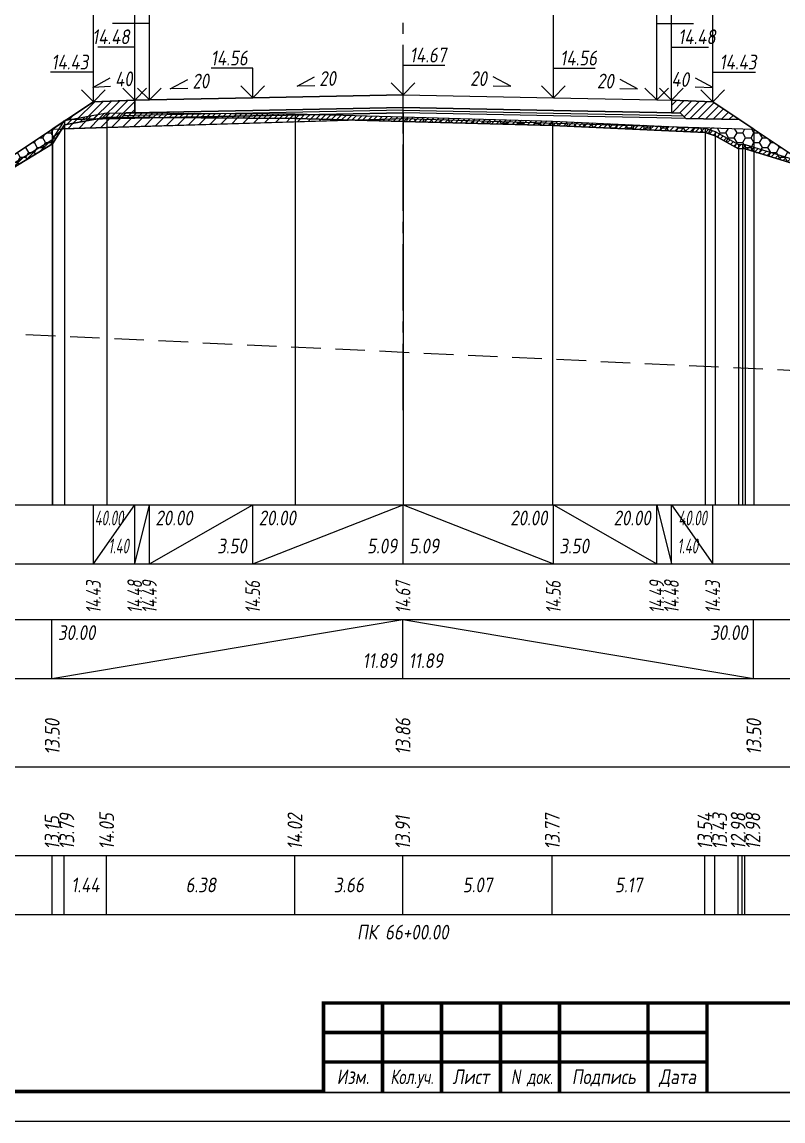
# Model space of a CAD drawing. Extents: x -717 to 1451, y -133302 to 233.
# Drawn here: x 148.9 to 277.8, y -103830.4 to -103644.2 of the extents above; entities that cross this region are included whole.
import ezdxf
from ezdxf.enums import TextEntityAlignment as Align

# ---------------------------------------------------------------- set-up
doc = ezdxf.new("R2010")
doc.units = 0
doc.linetypes.add('осевая2', pattern=[1.125, 0.75, -0.125, 0.125, -0.125])
doc.linetypes.add('штриховая', pattern=[0.75, 0.5, -0.25])
for name, color, linetype in [('Зарамочное оформление', 7, 'Continuous'), ('Интерполированный поперечник', 2, 'Continuous'), ('Код_510', 7, 'Continuous'), ('Код_514', 1, 'Continuous'), ('Код_516', 1, 'Continuous'), ('Контур_0', 7, 'Continuous'), ('Контур_2521', 7, 'Continuous'), ('Контур_2564', 7, 'Continuous'), ('Контур_2660', 7, 'Continuous'), ('Контур_2665', 7, 'Continuous'), ('Контур_400', 7, 'Continuous'), ('Контур_508', 7, 'Continuous'), ('Контур_512', 7, 'Continuous'), ('Контур_513', 7, 'Continuous'), ('Контур_818', 7, 'Continuous'), ('Красный поперечник', 1, 'Continuous'), ('Объём_2501', 7, 'Continuous'), ('Объём_2564', 7, 'Continuous'), ('Объём_2650', 7, 'Continuous'), ('Объём_2660', 7, 'Continuous'), ('Объём_2661', 7, 'Continuous'), ('Объём_2665', 7, 'Continuous'), ('Объём_2666', 7, 'Continuous'), ('Ось', 1, 'осевая2'), ('Откосы', 7, 'Continuous'), ('Отметки покрытия', 7, 'Continuous'), ('Подписи поперечников', 7, 'Continuous'), ('Таблица', 7, 'Continuous'), ('Уклоны проезжей части', 7, 'Continuous'), ('Черный поперечник', 3, 'Continuous')]:
    doc.layers.add(name, color=color, linetype=linetype)
for name, color, linetype, true_color in [('Контур_2540', 2, 'Continuous', 0xffff00), ('Контур_2560', 2, 'Continuous', 0xffff00), ('Контур_2561', 7, 'Continuous', 0xff8040), ('Контур_2562', 3, 'Continuous', 0x00ff00), ('Контур_2563', 7, 'Continuous', 0xff8000), ('Контур_2570', 7, 'Continuous', 0x80ff00), ('Контур_2736', 4, 'Continuous', 0x00ffff), ('Контур_402', 7, 'Continuous', 0xff6464), ('Контур_703', 4, 'Continuous', 0x00ffff), ('Объём_2500', 7, 'Continuous', 0xc0c0c0), ('Объём_2520', 7, 'Continuous', 0x80ffff), ('Объём_2540', 2, 'Continuous', 0xffff00), ('Объём_2560', 2, 'Continuous', 0xffff00), ('Объём_2561', 7, 'Continuous', 0xff8040), ('Объём_2562', 3, 'Continuous', 0x00ff00), ('Объём_2563', 7, 'Continuous', 0xff8000), ('Объём_2570', 7, 'Continuous', 0x80ff00), ('Объём_2580', 3, 'Continuous', 0x00ff00), ('Объём_2600', 7, 'Continuous', 0x808000)]:
    doc.layers.add(name, color=color, linetype=linetype, true_color=true_color)
doc.styles.get("Standard").update_dxf_attribs({"font": 'txt', "height": 2.5})
doc.styles.add('М', font='romand.shx', dxfattribs={"width": 0.8, "oblique": 10, "height": 2.5})
doc.dimstyles.new('ISO-25', dxfattribs={"dimtxt": 2.5, "dimasz": 2.5, "dimexe": 1.25, "dimexo": 0.625, "dimtad": 1, "dimtxsty": 'Standard', "dimcen": 2.5, "dimadec": 0, "dimazin": 0, "dimtfac": 1, "dimtmove": 0, "dimatfit": 3, "dimfxl": 1, "dimarcsym": 0})

# ---------------------------------------------------------------- blocks, each defined once
blk = doc.blocks.new('_Oblique')
at = {"color": 0, "linetype": 'ByBlock', "lineweight": -2}
blk.add_line((-0.5, -0.5), (0.5, 0.5), dxfattribs=at)
blk = doc.blocks.new('*D2098')
at = {"color": 0, "lineweight": -2, "transparency": 16777216}
for p, q in [((258.92, -103656.89), (258.92, -103632.36)), ((265.92, -103657.17), (265.92, -103632.36)), ((258.92, -103633.61), (265.92, -103633.61)), ((265.92, -103633.61), (276.54, -103633.61))]:
    blk.add_line(p, q, dxfattribs=at)
at = {"layer": 'Defpoints', "color": 0, "transparency": 16777216}
for p in [(265.92, -103633.61), (258.92, -103657.52), (265.92, -103657.8)]:
    blk.add_point(p, dxfattribs=at)
at = {"color": 0, "lineweight": -2, "transparency": 16777216, "rotation": 180}
blk.add_blockref('_Oblique', (258.92, -103633.61), dxfattribs=at)
at = {"color": 0, "lineweight": -2, "transparency": 16777216}
blk.add_blockref('_Oblique', (265.92, -103633.61), dxfattribs=at)
at = {"color": 0, "transparency": 16777216, "insert": (273, -103631.49), "char_height": 2.5, "width": 8.75, "attachment_point": 5, "style": 'М'}
blk.add_mtext('1,40', dxfattribs=at)
blk = doc.blocks.new('*D2099')
at = {"color": 0, "lineweight": -2, "transparency": 16777216}
for p, q in [((160.98, -103657.17), (160.98, -103632.36)), ((167.98, -103656.89), (167.98, -103632.36)), ((160.98, -103633.61), (152.1, -103633.61)), ((167.98, -103633.61), (160.98, -103633.61))]:
    blk.add_line(p, q, dxfattribs=at)
at = {"layer": 'Defpoints', "color": 0, "transparency": 16777216}
for p in [(167.98, -103633.61), (160.98, -103657.8), (167.98, -103657.52)]:
    blk.add_point(p, dxfattribs=at)
at = {"color": 0, "lineweight": -2, "transparency": 16777216, "rotation": 180}
blk.add_blockref('_Oblique', (160.98, -103633.61), dxfattribs=at)
at = {"color": 0, "lineweight": -2, "transparency": 16777216}
blk.add_blockref('_Oblique', (167.98, -103633.61), dxfattribs=at)
at = {"color": 0, "transparency": 16777216, "insert": (155.64, -103631.49), "char_height": 2.5, "width": 8.75, "attachment_point": 5, "style": 'М'}
blk.add_mtext('1,40', dxfattribs=at)
blk = doc.blocks.new('*D2100')
at = {"color": 0, "lineweight": -2, "transparency": 16777216}
for p, q in [((256.42, -103656.84), (256.42, -103632.36)), ((258.92, -103656.89), (258.92, -103632.36)), ((256.42, -103633.61), (246.2, -103633.61)), ((258.92, -103633.61), (256.42, -103633.61))]:
    blk.add_line(p, q, dxfattribs=at)
at = {"layer": 'Defpoints', "color": 0, "transparency": 16777216}
for p in [(258.92, -103633.61), (256.42, -103657.47), (258.92, -103657.52)]:
    blk.add_point(p, dxfattribs=at)
at = {"color": 0, "lineweight": -2, "transparency": 16777216, "rotation": 180}
blk.add_blockref('_Oblique', (256.42, -103633.61), dxfattribs=at)
at = {"color": 0, "lineweight": -2, "transparency": 16777216}
blk.add_blockref('_Oblique', (258.92, -103633.61), dxfattribs=at)
at = {"color": 0, "transparency": 16777216, "insert": (249.96, -103631.49), "char_height": 2.5, "width": 9.1667, "attachment_point": 5, "style": 'М'}
blk.add_mtext('0,50', dxfattribs=at)
blk = doc.blocks.new('*D2101')
at = {"color": 0, "lineweight": -2, "transparency": 16777216}
for p, q in [((167.98, -103656.89), (167.98, -103632.36)), ((170.48, -103656.84), (170.48, -103632.36)), ((167.98, -103633.61), (170.48, -103633.61)), ((170.48, -103633.61), (181.58, -103633.61))]:
    blk.add_line(p, q, dxfattribs=at)
at = {"layer": 'Defpoints', "color": 0, "transparency": 16777216}
for p in [(170.48, -103633.61), (167.98, -103657.52), (170.48, -103657.47)]:
    blk.add_point(p, dxfattribs=at)
at = {"color": 0, "lineweight": -2, "transparency": 16777216, "rotation": 180}
blk.add_blockref('_Oblique', (167.98, -103633.61), dxfattribs=at)
at = {"color": 0, "lineweight": -2, "transparency": 16777216}
blk.add_blockref('_Oblique', (170.48, -103633.61), dxfattribs=at)
at = {"color": 0, "transparency": 16777216, "insert": (177.82, -103631.49), "char_height": 2.5, "width": 9.1667, "attachment_point": 5, "style": 'М'}
blk.add_mtext('0,50', dxfattribs=at)
blk = doc.blocks.new('*D2102')
at = {"color": 0, "lineweight": -2, "transparency": 16777216}
for p, q in [((238.92, -103656.49), (238.92, -103628.36)), ((256.42, -103656.84), (256.42, -103628.36)), ((256.42, -103629.61), (238.92, -103629.61))]:
    blk.add_line(p, q, dxfattribs=at)
at = {"layer": 'Defpoints', "color": 0, "transparency": 16777216}
for p in [(238.92, -103629.61), (238.92, -103657.12), (256.42, -103657.47)]:
    blk.add_point(p, dxfattribs=at)
at = {"color": 0, "lineweight": -2, "transparency": 16777216, "rotation": 180}
blk.add_blockref('_Oblique', (238.92, -103629.61), dxfattribs=at)
at = {"color": 0, "lineweight": -2, "transparency": 16777216}
blk.add_blockref('_Oblique', (256.42, -103629.61), dxfattribs=at)
at = {"color": 0, "transparency": 16777216, "insert": (247.67, -103627.49), "char_height": 2.5, "width": 9.5833, "attachment_point": 5, "style": 'М'}
blk.add_mtext('3,50', dxfattribs=at)
blk = doc.blocks.new('*D2103')
at = {"color": 0, "lineweight": -2, "transparency": 16777216}
for p, q in [((256.42, -103656.84), (256.42, -103628.36)), ((265.92, -103657.17), (265.92, -103628.36)), ((256.42, -103629.61), (265.92, -103629.61)), ((265.92, -103629.61), (275.92, -103629.61))]:
    blk.add_line(p, q, dxfattribs=at)
at = {"layer": 'Defpoints', "color": 0, "transparency": 16777216}
for p in [(256.42, -103629.61), (256.42, -103657.47), (265.92, -103657.8)]:
    blk.add_point(p, dxfattribs=at)
at = {"color": 0, "lineweight": -2, "transparency": 16777216, "rotation": 180}
blk.add_blockref('_Oblique', (256.42, -103629.61), dxfattribs=at)
at = {"color": 0, "lineweight": -2, "transparency": 16777216}
blk.add_blockref('_Oblique', (265.92, -103629.61), dxfattribs=at)
at = {"color": 0, "transparency": 16777216, "insert": (272.38, -103627.49), "char_height": 2.5, "width": 8.75, "attachment_point": 5, "style": 'М'}
blk.add_mtext('1,90', dxfattribs=at)
blk = doc.blocks.new('*D2104')
at = {"color": 0, "lineweight": -2, "transparency": 16777216}
for p, q in [((160.98, -103657.17), (160.98, -103628.36)), ((170.48, -103656.84), (170.48, -103628.36)), ((160.98, -103629.61), (151.71, -103629.61)), ((170.48, -103629.61), (160.98, -103629.61))]:
    blk.add_line(p, q, dxfattribs=at)
at = {"layer": 'Defpoints', "color": 0, "transparency": 16777216}
for p in [(170.48, -103629.61), (160.98, -103657.8), (170.48, -103657.47)]:
    blk.add_point(p, dxfattribs=at)
at = {"color": 0, "lineweight": -2, "transparency": 16777216, "rotation": 180}
blk.add_blockref('_Oblique', (160.98, -103629.61), dxfattribs=at)
at = {"color": 0, "lineweight": -2, "transparency": 16777216}
blk.add_blockref('_Oblique', (170.48, -103629.61), dxfattribs=at)
at = {"color": 0, "transparency": 16777216, "insert": (155.25, -103627.49), "char_height": 2.5, "width": 8.75, "attachment_point": 5, "style": 'М'}
blk.add_mtext('1,90', dxfattribs=at)
blk = doc.blocks.new('*D2105')
at = {"color": 0, "lineweight": -2, "transparency": 16777216}
for p, q in [((160.98, -103657.17), (160.98, -103620.36)), ((160.98, -103621.61), (265.92, -103621.61)), ((265.92, -103657.17), (265.92, -103620.36))]:
    blk.add_line(p, q, dxfattribs=at)
at = {"layer": 'Defpoints', "color": 0, "transparency": 16777216}
for p in [(265.92, -103621.61), (160.98, -103657.8), (265.92, -103657.8)]:
    blk.add_point(p, dxfattribs=at)
at = {"color": 0, "lineweight": -2, "transparency": 16777216, "rotation": 180}
blk.add_blockref('_Oblique', (160.98, -103621.61), dxfattribs=at)
at = {"color": 0, "lineweight": -2, "transparency": 16777216}
blk.add_blockref('_Oblique', (265.92, -103621.61), dxfattribs=at)
at = {"color": 0, "transparency": 16777216, "insert": (213.45, -103619.49), "char_height": 2.5, "width": 12.0833, "attachment_point": 5, "style": 'М'}
blk.add_mtext('20,99', dxfattribs=at)
blk = doc.blocks.new('Штамп')
at = {"linetype": 'Continuous'}
blk.add_wipeout([(199.95, -411.25), (384.95, -411.25), (384.95, -426.25), (199.95, -426.25)], dxfattribs=at).dxf.layer = 'Зарамочное оформление'
at = {"layer": 'Зарамочное оформление', "linetype": 'Continuous', "lineweight": -3, "const_width": 0.6, "flags": 128}
for points in [[(199.95, -426.25), (199.95, -411.25), (384.95, -411.25)], [(209.95, -411.25), (209.95, -426.25)], [(219.95, -411.25), (219.95, -426.25)], [(229.95, -411.25), (229.95, -426.25)], [(239.95, -411.25), (239.95, -426.25)], [(254.95, -411.25), (254.95, -426.25)], [(264.95, -411.25), (264.95, -426.25)], [(374.95, -411.25), (374.95, -426.25)], [(199.95, -416.25), (264.95, -416.25)], [(374.95, -418.25), (384.95, -418.25)], [(199.95, -421.25), (264.95, -421.25)]]:
    blk.add_lwpolyline(points, dxfattribs=at)
at = {"linetype": 'Continuous', "insert": (319.95, -419.17), "char_height": 5, "width": 110, "attachment_point": 5, "style": 'М'}
blk.add_mtext('{\\Q10;\\W0.8;43/23-Р-ЗП2-1}', dxfattribs=at)
at = {"layer": 'Зарамочное оформление', "linetype": 'Continuous', "style": 'М', "oblique": 10}
for s, width, p in [('Лист', 0.8, (379.95, -414.66)), ('Изм.', 0.8, (204.95, -423.75)), ('Кол.уч.', 0.7, (214.95, -423.75)), ('Лист', 0.8, (224.95, -423.75)), ('N док.', 0.7, (235.28, -423.75)), ('Подпись', 0.8, (247.45, -423.75)), ('Дата', 0.8, (259.95, -423.75))]:
    blk.add_text(s, height=2.5, dxfattribs=dict(at, width=width)).set_placement(p, align=Align.MIDDLE_CENTER)
blk = doc.blocks.new('шифр')
blk.add_blockref('Штамп', (0, -103459))

msp = doc.modelspace()

# ---------------------------------------------------------------- hatches: boundary and pattern name
at = {"transparency": 33554681}
h = msp.add_hatch(dxfattribs=at)
h.set_pattern_fill('ANGLE', color=256)
h.set_pattern_definition([(0, (0, 0), (0, 6.985), [5.08, -1.905]), (90, (0, 0), (-6.985, 4e-16), [5.08, -1.905])])
h.paths.add_polyline_path([(213.447, -103661.052), (205.551, -103660.83), (213.447, -103660.593)])
at = {"layer": 'Объём_2563'}
h = msp.add_hatch(dxfattribs=at)
h.set_pattern_fill('ANSI31', color=256, scale=0.3)
h.paths.add_polyline_path([(166.475, -103659.633), (167.975, -103659.603), (167.975, -103658.258), (167.975, -103657.453), (165.48, -103657.552), (160.975, -103657.733), (156.475, -103660.733), (165.557, -103660.551)])
h = msp.add_hatch(dxfattribs=at)
h.set_pattern_fill('ANSI31', color=256, scale=0.3)
h.paths.add_polyline_path([(260.42, -103659.633), (261.338, -103660.551), (270.42, -103660.733), (265.92, -103657.733), (261.42, -103657.553), (258.92, -103657.453), (258.92, -103658.205), (258.92, -103659.603)])
at = {"layer": 'Объём_2570'}
h = msp.add_hatch(dxfattribs=at)
h.set_pattern_fill('ANSI31', color=256, scale=0.2)
h.paths.add_polyline_path([(195.166, -103660.538), (163.275, -103660.348), (156.075, -103661.651), (154.03, -103664.853), (105.483, -103694.428), (105, -103694.794), (105, -103694.044), (105.483, -103693.678), (154.03, -103664.103), (156.075, -103660.901), (163.275, -103659.598), (195.166, -103659.788), (213.447, -103660.302), (213.447, -103661.052)])
h = msp.add_hatch(dxfattribs=at)
h.set_pattern_fill('ANSI31', color=256, scale=0.2)
h.paths.add_polyline_path([(338.321, -103686.894), (329.493, -103681.932), (323.029, -103681.207), (318.664, -103680.901), (312.965, -103680.544), (307.572, -103680.28), (306.298, -103679.97), (305.931, -103679.896), (303.902, -103672.977), (291.006, -103672.072), (289.906, -103671.401), (271.409, -103665.718), (270.955, -103665.639), (270.277, -103665.713), (266.347, -103663.49), (264.643, -103662.934), (238.788, -103661.763), (213.447, -103661.052), (213.447, -103660.302), (238.788, -103661.013), (264.643, -103662.184), (266.347, -103662.74), (270.277, -103664.963), (270.955, -103664.889), (271.409, -103664.968), (289.906, -103670.651), (291.006, -103671.322), (303.902, -103672.227), (305.931, -103679.146), (306.298, -103679.22), (307.572, -103679.53), (312.965, -103679.794), (318.664, -103680.151), (323.029, -103680.457), (329.493, -103681.182), (338.321, -103686.144)])
at = {"layer": 'Объём_2600'}
h = msp.add_hatch(dxfattribs=at)
h.set_pattern_fill('ANSI31', color=6, scale=0.4)
h.paths.add_polyline_path([(163.275, -103660.348), (195.166, -103660.538), (205.551, -103660.83), (155.643, -103662.327), (156.075, -103661.651)])
h = msp.add_hatch(dxfattribs=at)
h.set_pattern_fill('HONEY', color=5, scale=0.3)
h.paths.add_polyline_path([(271.409, -103665.718), (270.955, -103665.639), (270.277, -103665.713), (266.347, -103663.49), (264.643, -103662.934), (238.788, -103661.763), (213.447, -103661.052), (213.447, -103660.593), (272.885, -103662.376), (283.444, -103669.415)])
h = msp.add_hatch(dxfattribs=at)
h.set_pattern_fill('HONEY', color=5, scale=0.3)
h.paths.add_polyline_path([(154.03, -103664.853), (110.692, -103691.255), (154.01, -103662.376), (155.643, -103662.327)])

# ---------------------------------------------------------------- linework, layer by layer
at = {"flags": 128}
msp.add_lwpolyline([(-30.054, -103830.421), (389.946, -103830.421), (389.946, -103533.421), (-30.054, -103533.421)], close=True, dxfattribs=at)
at = {"const_width": 0.6, "flags": 128}
msp.add_lwpolyline([(-10.054, -103825.421), (384.946, -103825.421), (384.946, -103538.421), (-10.054, -103538.421)], close=True, dxfattribs=at)
at = {"layer": 'Код_510'}
for p, q in [((153.976, -103795.421), (153.976, -103785.421)), ((156.02, -103795.421), (156.02, -103785.421)), ((163.221, -103795.421), (163.221, -103785.421)), ((195.112, -103795.421), (195.112, -103785.421)), ((213.393, -103795.421), (213.393, -103785.421)), ((238.734, -103795.421), (238.734, -103785.421)), ((264.588, -103795.421), (264.588, -103785.421)), ((266.293, -103795.421), (266.293, -103785.421)), ((270.222, -103795.421), (270.222, -103785.421)), ((270.9, -103795.421), (270.9, -103785.421)), ((271.354, -103795.421), (271.354, -103785.421))]:
    msp.add_line(p, q, dxfattribs=at)
at = {"layer": 'Код_514'}
for p, q in [((160.975, -103736), (160.975, -103726)), ((160.975, -103736), (167.975, -103726)), ((167.975, -103736), (167.975, -103726)), ((167.975, -103736), (170.475, -103726)), ((170.475, -103736), (170.475, -103726)), ((170.475, -103736), (187.975, -103726)), ((187.975, -103736), (187.975, -103726)), ((187.975, -103736), (213.447, -103726)), ((213.447, -103736), (213.447, -103726)), ((213.447, -103726), (238.92, -103736)), ((238.92, -103736), (238.92, -103726)), ((238.92, -103726), (256.42, -103736)), ((256.42, -103736), (256.42, -103726)), ((256.42, -103726), (258.92, -103736)), ((258.92, -103736), (258.92, -103726)), ((258.92, -103726), (265.92, -103736)), ((265.92, -103736), (265.92, -103726))]:
    msp.add_line(p, q, dxfattribs=at)
at = {"layer": 'Код_516'}
for p, q in [((153.955, -103755.421), (153.955, -103745.421)), ((153.955, -103755.421), (213.393, -103745.421)), ((213.393, -103755.421), (213.393, -103745.421)), ((213.393, -103745.421), (272.831, -103755.421)), ((272.831, -103755.421), (272.831, -103745.421))]:
    msp.add_line(p, q, dxfattribs=at)
at = {"layer": 'Контур_0', "flags": 128}
for points in [[(213.447, -103656.543), (187.975, -103657.053), (170.475, -103657.403), (170.475, -103657.403), (170.475, -103657.403), (170.475, -103657.403), (170.475, -103657.403), (167.975, -103657.453), (167.975, -103659.603), (170.475, -103659.553), (170.475, -103659.553), (170.475, -103659.553), (170.475, -103659.553), (170.475, -103659.553), (170.475, -103659.553), (187.975, -103659.203), (213.447, -103658.693), (213.447, -103656.543)], [(213.447, -103656.543), (238.92, -103657.053), (256.42, -103657.403), (256.42, -103657.403), (256.42, -103657.403), (256.42, -103657.403), (256.42, -103657.403), (256.42, -103657.403), (258.92, -103657.453), (258.92, -103659.603), (256.42, -103659.553), (256.42, -103659.553), (256.42, -103659.553), (256.42, -103659.553), (256.42, -103659.553), (256.42, -103659.553), (238.92, -103659.203), (213.447, -103658.693), (213.447, -103656.543)], [(160.975, -103657.733), (105, -103695.049), (105, -103695.049), (105, -103695.049), (105, -103695.049), (105, -103695.049), (105, -103695.049), (105, -103695.049), (105, -103695.049), (105, -103695.049), (105, -103695.049), (105, -103695.049), (105, -103695.049), (105, -103695.049), (105, -103695.049), (105, -103695.049)], [(160.975, -103657.733), (105, -103695.049)], [(160.975, -103657.733), (160.975, -103657.733)], [(213.447, -103658.693), (187.975, -103659.203), (170.475, -103659.553), (170.475, -103659.553), (170.475, -103659.553), (170.475, -103659.553), (170.475, -103659.553), (170.475, -103659.553), (167.975, -103659.603), (166.475, -103659.633), (165.557, -103660.551), (167.975, -103660.503), (170.475, -103660.453), (170.475, -103660.453), (170.475, -103660.453), (170.475, -103660.453), (170.475, -103660.453), (170.475, -103660.453), (187.975, -103660.103), (213.447, -103659.593), (213.447, -103658.693)], [(213.447, -103658.693), (238.92, -103659.203), (256.42, -103659.553), (256.42, -103659.553), (256.42, -103659.553), (256.42, -103659.553), (256.42, -103659.553), (256.42, -103659.553), (258.92, -103659.603), (260.42, -103659.633), (261.338, -103660.551), (258.92, -103660.503), (256.42, -103660.453), (256.42, -103660.453), (256.42, -103660.453), (256.42, -103660.453), (256.42, -103660.453), (256.42, -103660.453), (238.92, -103660.103), (213.447, -103659.593), (213.447, -103658.693)], [(265.92, -103657.733), (265.92, -103657.733)], [(265.92, -103657.733), (338.321, -103706), (338.321, -103706), (338.321, -103706), (338.321, -103706), (338.321, -103706), (338.321, -103706), (338.321, -103706), (338.321, -103706), (338.321, -103706), (338.321, -103706), (338.321, -103706), (338.321, -103706), (338.321, -103706), (338.321, -103706), (338.321, -103706)], [(265.92, -103657.733), (338.321, -103706)], [(156.475, -103660.733), (165.557, -103660.551), (166.475, -103659.633), (167.975, -103659.603)], [(258.92, -103659.603), (260.42, -103659.633), (261.338, -103660.551), (270.42, -103660.733)]]:
    msp.add_lwpolyline(points, dxfattribs=at)
at = {"layer": 'Контур_2521', "color": 250, "flags": 128}
for points in [[(213.447, -103659.143), (187.975, -103659.653), (170.475, -103660.003), (170.475, -103660.003), (170.475, -103660.003), (170.475, -103660.003), (170.475, -103660.003), (170.475, -103660.003), (167.975, -103660.053), (166.016, -103660.092)], [(213.447, -103659.143), (238.92, -103659.653), (256.42, -103660.003), (256.42, -103660.003), (256.42, -103660.003), (256.42, -103660.003), (256.42, -103660.003), (256.42, -103660.003), (258.92, -103660.053), (260.879, -103660.092)]]:
    msp.add_lwpolyline(points, dxfattribs=at)
at = {"layer": 'Контур_2540', "flags": 128}
for points in [[(187.975, -103660.103), (170.475, -103660.453), (167.975, -103660.503), (165.557, -103660.551), (156.475, -103660.733), (154.01, -103662.376), (213.447, -103660.593), (213.447, -103659.593), (187.975, -103660.103)], [(213.447, -103660.593), (272.885, -103662.376), (270.42, -103660.733), (261.338, -103660.551), (258.92, -103660.503), (256.42, -103660.453), (238.92, -103660.103), (213.447, -103659.593), (213.447, -103660.593)]]:
    msp.add_lwpolyline(points, dxfattribs=at)
at = {"layer": 'Контур_2560', "flags": 128}
for points in [[(160.975, -103657.733), (160.975, -103657.733), (160.975, -103657.733), (167.975, -103657.453)], [(258.92, -103657.453), (265.92, -103657.733), (265.92, -103657.733), (265.92, -103657.733)]]:
    msp.add_lwpolyline(points, dxfattribs=at)
at = {"layer": 'Контур_2561', "flags": 128}
for points in [[(167.975, -103657.453), (167.975, -103657.453), (160.975, -103657.733), (160.975, -103657.733), (167.975, -103657.453)], [(258.92, -103657.453), (258.92, -103657.453), (265.92, -103657.733), (265.92, -103657.733), (258.92, -103657.453)]]:
    msp.add_lwpolyline(points, dxfattribs=at)
at = {"layer": 'Контур_2562', "flags": 128}
for points in [[(160.975, -103657.733), (160.975, -103657.733), (160.975, -103657.733), (160.975, -103657.733), (160.975, -103657.733)], [(265.92, -103657.733), (265.92, -103657.733), (265.92, -103657.733), (265.92, -103657.733), (265.92, -103657.733)]]:
    msp.add_lwpolyline(points, dxfattribs=at)
at = {"layer": 'Контур_2563', "flags": 128}
for points in [[(166.475, -103659.633), (167.975, -103659.603), (167.975, -103657.453), (160.975, -103657.733), (156.475, -103660.733), (165.557, -103660.551), (166.475, -103659.633)], [(260.42, -103659.633), (261.338, -103660.551), (270.42, -103660.733), (265.92, -103657.733), (258.92, -103657.453), (258.92, -103659.603), (260.42, -103659.633)]]:
    msp.add_lwpolyline(points, dxfattribs=at)
at = {"layer": 'Контур_2564', "flags": 128}
for points in [[(160.975, -103657.733), (167.975, -103657.453)], [(258.92, -103657.453), (265.92, -103657.733)]]:
    msp.add_lwpolyline(points, dxfattribs=at)
at = {"layer": 'Контур_2570', "flags": 128}
msp.add_lwpolyline([(80, -103699.392), (103.804, -103695.211), (104.663, -103695.052), (105.242, -103694.608), (105.483, -103694.428), (154.03, -103664.853), (156.075, -103661.651), (163.275, -103660.348), (195.166, -103660.538), (213.447, -103661.052), (238.788, -103661.763), (264.643, -103662.934), (266.347, -103663.49), (270.277, -103665.713), (270.955, -103665.639), (271.409, -103665.718), (289.906, -103671.401)], dxfattribs=at)
at = {"layer": 'Контур_2660', "flags": 128}
for points in [[(154.01, -103662.376), (213.447, -103660.593)], [(213.447, -103660.593), (272.885, -103662.376)]]:
    msp.add_lwpolyline(points, dxfattribs=at)
at = {"layer": 'Контур_2665', "flags": 128}
for points in [[(160.975, -103657.733), (160.975, -103657.733)], [(265.92, -103657.733), (265.92, -103657.733)]]:
    msp.add_lwpolyline(points, dxfattribs=at)
at = {"layer": 'Контур_2736', "flags": 128}
for points in [[(160.975, -103657.733), (105, -103695.049)], [(265.92, -103657.733), (338.321, -103706)]]:
    msp.add_lwpolyline(points, dxfattribs=at)
at = {"layer": 'Контур_400', "flags": 128}
for points in [[(167.975, -103657.453), (170.475, -103657.403), (170.475, -103657.403), (170.475, -103657.403), (170.475, -103657.403), (170.475, -103657.403), (170.475, -103657.403), (187.975, -103657.053), (213.447, -103656.543)], [(213.447, -103656.543), (238.92, -103657.053), (256.42, -103657.403), (256.42, -103657.403), (256.42, -103657.403), (256.42, -103657.403), (256.42, -103657.403), (256.42, -103657.403), (258.92, -103657.453)]]:
    msp.add_lwpolyline(points, dxfattribs=at)
at = {"layer": 'Контур_402', "flags": 128}
msp.add_lwpolyline([(154.01, -103662.376), (213.447, -103660.593), (272.885, -103662.376)], dxfattribs=at)
at = {"layer": 'Контур_508', "flags": 128}
msp.add_lwpolyline([(105, -103695.049), (154.01, -103662.376), (213.447, -103660.593), (272.885, -103662.376), (338.321, -103706)], dxfattribs=at)
at = {"layer": 'Контур_512', "flags": 128}
msp.add_lwpolyline([(105, -103695.049), (154.01, -103662.376), (213.447, -103660.593), (272.885, -103662.376), (338.321, -103706)], dxfattribs=at)
at = {"layer": 'Контур_513', "flags": 128}
msp.add_lwpolyline([(105, -103695.049), (154.01, -103662.376), (213.447, -103660.593), (272.885, -103662.376), (338.321, -103706)], dxfattribs=at)
at = {"layer": 'Контур_703', "flags": 128}
for points in [[(160.975, -103657.733), (105, -103695.049)], [(265.92, -103657.733), (338.321, -103706)]]:
    msp.add_lwpolyline(points, dxfattribs=at)
at = {"layer": 'Контур_818', "flags": 128}
msp.add_lwpolyline([(105, -103694.794), (105.242, -103694.608), (105.483, -103694.428), (154.03, -103664.853), (156.075, -103661.651), (163.275, -103660.348), (195.166, -103660.538), (213.447, -103661.052), (238.788, -103661.763), (264.643, -103662.934), (266.347, -103663.49), (270.277, -103665.713), (270.955, -103665.639), (271.409, -103665.718), (289.906, -103671.401)], dxfattribs=at)
at = {"layer": 'Красный поперечник'}
for p, q in [((170.475, -103657.403), (187.975, -103657.053)), ((187.975, -103657.053), (213.447, -103656.543)), ((213.447, -103656.543), (238.92, -103657.053)), ((238.92, -103657.053), (256.42, -103657.403)), ((105, -103695.049), (160.975, -103657.733)), ((160.975, -103657.733), (167.975, -103657.453)), ((167.975, -103657.453), (170.475, -103657.403)), ((256.42, -103657.403), (258.92, -103657.453)), ((258.92, -103657.453), (265.92, -103657.733)), ((265.92, -103657.733), (338.321, -103706)), ((213.447, -103660.593), (213.447, -103726)), ((154.01, -103662.376), (154.01, -103726)), ((272.885, -103662.376), (272.885, -103726))]:
    msp.add_line(p, q, dxfattribs=at)
at = {"layer": 'Объём_2500', "flags": 128}
for points in [[(213.447, -103656.543), (187.975, -103657.053), (170.475, -103657.403), (170.475, -103657.403), (170.475, -103657.403), (170.475, -103657.403), (170.475, -103657.403), (167.975, -103657.453), (167.975, -103659.603), (170.475, -103659.553), (170.475, -103659.553), (170.475, -103659.553), (170.475, -103659.553), (170.475, -103659.553), (170.475, -103659.553), (187.975, -103659.203), (213.447, -103658.693), (213.447, -103656.543)], [(213.447, -103656.543), (238.92, -103657.053), (256.42, -103657.403), (256.42, -103657.403), (256.42, -103657.403), (256.42, -103657.403), (256.42, -103657.403), (256.42, -103657.403), (258.92, -103657.453), (258.92, -103659.603), (256.42, -103659.553), (256.42, -103659.553), (256.42, -103659.553), (256.42, -103659.553), (256.42, -103659.553), (256.42, -103659.553), (238.92, -103659.203), (213.447, -103658.693), (213.447, -103656.543)]]:
    msp.add_lwpolyline(points, dxfattribs=at)
at = {"layer": 'Объём_2501', "flags": 128}
for points in [[(167.975, -103657.453), (170.475, -103657.403), (170.475, -103657.403), (170.475, -103657.403), (170.475, -103657.403), (170.475, -103657.403), (170.475, -103657.403), (187.975, -103657.053), (213.447, -103656.543)], [(213.447, -103656.543), (238.92, -103657.053), (256.42, -103657.403), (256.42, -103657.403), (256.42, -103657.403), (256.42, -103657.403), (256.42, -103657.403), (256.42, -103657.403), (258.92, -103657.453)]]:
    msp.add_lwpolyline(points, dxfattribs=at)
at = {"layer": 'Объём_2520', "color": 250, "flags": 128}
for points in [[(213.447, -103658.693), (187.975, -103659.203), (170.475, -103659.553), (170.475, -103659.553), (170.475, -103659.553), (170.475, -103659.553), (170.475, -103659.553), (170.475, -103659.553), (167.975, -103659.603), (166.475, -103659.633), (165.557, -103660.551), (167.975, -103660.503), (170.475, -103660.453), (170.475, -103660.453), (170.475, -103660.453), (170.475, -103660.453), (170.475, -103660.453), (170.475, -103660.453), (187.975, -103660.103), (213.447, -103659.593), (213.447, -103658.693)], [(213.447, -103658.693), (238.92, -103659.203), (256.42, -103659.553), (256.42, -103659.553), (256.42, -103659.553), (256.42, -103659.553), (256.42, -103659.553), (256.42, -103659.553), (258.92, -103659.603), (260.42, -103659.633), (261.338, -103660.551), (258.92, -103660.503), (256.42, -103660.453), (256.42, -103660.453), (256.42, -103660.453), (256.42, -103660.453), (256.42, -103660.453), (256.42, -103660.453), (238.92, -103660.103), (213.447, -103659.593), (213.447, -103658.693)]]:
    msp.add_lwpolyline(points, dxfattribs=at)
at = {"layer": 'Объём_2540', "flags": 128}
for points in [[(187.975, -103660.103), (170.475, -103660.453), (167.975, -103660.503), (165.557, -103660.551), (156.475, -103660.733), (154.01, -103662.376), (213.447, -103660.593), (213.447, -103659.593), (187.975, -103660.103)], [(213.447, -103660.593), (272.885, -103662.376), (270.42, -103660.733), (261.338, -103660.551), (258.92, -103660.503), (256.42, -103660.453), (238.92, -103660.103), (213.447, -103659.593), (213.447, -103660.593)]]:
    msp.add_lwpolyline(points, dxfattribs=at)
at = {"layer": 'Объём_2560', "flags": 128}
for points in [[(160.975, -103657.733), (160.975, -103657.733), (160.975, -103657.733), (167.975, -103657.453)], [(258.92, -103657.453), (265.92, -103657.733), (265.92, -103657.733), (265.92, -103657.733)]]:
    msp.add_lwpolyline(points, dxfattribs=at)
at = {"layer": 'Объём_2561', "flags": 128}
for points in [[(167.975, -103657.453), (167.975, -103657.453), (160.975, -103657.733), (160.975, -103657.733), (167.975, -103657.453)], [(258.92, -103657.453), (258.92, -103657.453), (265.92, -103657.733), (265.92, -103657.733), (258.92, -103657.453)]]:
    msp.add_lwpolyline(points, dxfattribs=at)
at = {"layer": 'Объём_2562', "flags": 128}
for points in [[(160.975, -103657.733), (160.975, -103657.733), (160.975, -103657.733), (160.975, -103657.733), (160.975, -103657.733)], [(265.92, -103657.733), (265.92, -103657.733), (265.92, -103657.733), (265.92, -103657.733), (265.92, -103657.733)]]:
    msp.add_lwpolyline(points, dxfattribs=at)
at = {"layer": 'Объём_2563', "color": 250, "flags": 128}
for points in [[(166.475, -103659.633), (167.975, -103659.603), (167.975, -103658.258), (167.975, -103657.453), (165.48, -103657.552), (160.975, -103657.733), (156.475, -103660.733), (165.557, -103660.551), (166.475, -103659.633)], [(260.42, -103659.633), (261.338, -103660.551), (270.42, -103660.733), (265.92, -103657.733), (261.42, -103657.553), (258.92, -103657.453), (258.92, -103658.205), (258.92, -103659.603), (260.42, -103659.633)]]:
    msp.add_lwpolyline(points, dxfattribs=at)
at = {"layer": 'Объём_2564', "flags": 128}
for points in [[(160.975, -103657.733), (167.975, -103657.453)], [(258.92, -103657.453), (265.92, -103657.733)]]:
    msp.add_lwpolyline(points, dxfattribs=at)
at = {"layer": 'Объём_2570', "flags": 128}
for points in [[(195.166, -103660.538), (163.275, -103660.348), (156.075, -103661.651), (154.03, -103664.853), (105.483, -103694.428), (105, -103694.794), (105, -103694.044), (105.483, -103693.678), (154.03, -103664.103), (156.075, -103660.901), (163.275, -103659.598), (195.166, -103659.788), (213.447, -103660.302), (213.447, -103661.052), (195.166, -103660.538), (195.166, -103660.538)], [(289.906, -103671.401), (271.409, -103665.718), (270.955, -103665.639), (270.277, -103665.713), (266.347, -103663.49), (264.643, -103662.934), (238.788, -103661.763), (213.447, -103661.052), (213.447, -103660.302), (238.788, -103661.013), (264.643, -103662.184), (266.347, -103662.74), (270.277, -103664.963), (270.955, -103664.889), (271.409, -103664.968), (289.906, -103670.651)]]:
    msp.add_lwpolyline(points, dxfattribs=at)
at = {"layer": 'Объём_2580', "flags": 128}
for points in [[(160.975, -103657.733), (160.975, -103657.733)], [(265.92, -103657.733), (265.92, -103657.733)]]:
    msp.add_lwpolyline(points, dxfattribs=at)
at = {"layer": 'Объём_2600', "color": 5, "flags": 128}
for points in [[(213.447, -103661.052), (205.551, -103660.83), (213.447, -103660.593), (213.447, -103661.052), (213.447, -103661.052)], [(271.409, -103665.718), (270.955, -103665.639), (270.277, -103665.713), (266.347, -103663.49), (264.643, -103662.934), (238.788, -103661.763), (213.447, -103661.052), (213.447, -103660.593), (272.885, -103662.376), (283.444, -103669.415), (271.409, -103665.718), (271.409, -103665.718)], [(154.03, -103664.853), (110.692, -103691.255), (154.01, -103662.376), (155.643, -103662.327), (154.03, -103664.853), (154.03, -103664.853)]]:
    msp.add_lwpolyline(points, dxfattribs=at)
at = {"layer": 'Объём_2650', "color": 6, "flags": 128}
msp.add_lwpolyline([(163.275, -103660.348), (195.166, -103660.538), (205.551, -103660.83), (155.643, -103662.327), (156.075, -103661.651), (163.275, -103660.348), (163.275, -103660.348)], dxfattribs=at)
at = {"layer": 'Объём_2660', "flags": 128}
for points in [[(154.01, -103662.376), (213.447, -103660.593)], [(213.447, -103660.593), (272.885, -103662.376)]]:
    msp.add_lwpolyline(points, dxfattribs=at)
at = {"layer": 'Объём_2661', "flags": 128}
for points in [[(160.975, -103657.733), (105, -103695.049)], [(265.92, -103657.733), (338.321, -103706)]]:
    msp.add_lwpolyline(points, dxfattribs=at)
at = {"layer": 'Объём_2665', "flags": 128}
for points in [[(160.975, -103657.733), (160.975, -103657.733)], [(265.92, -103657.733), (265.92, -103657.733)]]:
    msp.add_lwpolyline(points, dxfattribs=at)
at = {"layer": 'Объём_2666', "flags": 128}
for points in [[(160.975, -103657.733), (105, -103695.049)], [(265.92, -103657.733), (338.321, -103706)]]:
    msp.add_lwpolyline(points, dxfattribs=at)
at = {"layer": 'Ось', "ltscale": 15}
msp.add_line((213.447, -103709.971), (213.447, -103615.514), dxfattribs=at)
at = {"layer": 'Откосы', "color": 1, "flags": 128}
for points in [[(163.896, -103655.168), (160.899, -103655.288), (163.836, -103653.669)], [(176.999, -103655.461), (174, -103655.521), (176.969, -103653.961)], [(198.486, -103655.031), (195.486, -103655.091), (198.456, -103653.531)], [(228.697, -103655.031), (231.696, -103655.091), (228.727, -103653.531)], [(250.183, -103655.461), (253.182, -103655.521), (250.213, -103653.961)], [(262.936, -103655.21), (265.934, -103655.33), (262.996, -103653.712)]]:
    msp.add_lwpolyline(points, dxfattribs=at)
at = {"layer": 'Отметки покрытия', "color": 1}
for p, q in [((170.475, -103644.453), (164.225, -103644.453)), ((170.475, -103657.403), (170.475, -103644.453)), ((256.42, -103657.403), (256.42, -103644.453)), ((256.42, -103644.453), (262.67, -103644.453)), ((167.975, -103648.453), (161.725, -103648.453)), ((167.975, -103657.453), (167.975, -103648.453)), ((258.92, -103657.453), (258.92, -103648.453)), ((258.92, -103648.453), (265.17, -103648.453)), ((213.447, -103656.543), (213.447, -103651.543)), ((213.447, -103651.543), (220.547, -103651.543)), ((160.975, -103652.733), (153.725, -103652.733)), ((160.975, -103657.733), (160.975, -103652.733)), ((187.975, -103652.053), (180.925, -103652.053)), ((187.975, -103657.053), (187.975, -103652.053)), ((238.92, -103657.053), (238.92, -103652.053)), ((238.92, -103652.053), (245.97, -103652.053)), ((265.92, -103657.733), (265.92, -103652.733)), ((265.92, -103652.733), (273.17, -103652.733)), ((187.975, -103657.053), (185.975, -103655.053)), ((187.975, -103657.053), (189.975, -103655.053)), ((213.447, -103656.543), (211.447, -103654.543)), ((213.447, -103656.543), (215.447, -103654.543)), ((238.92, -103657.053), (236.92, -103655.053)), ((238.92, -103657.053), (240.92, -103655.053)), ((160.975, -103657.733), (158.975, -103655.733)), ((160.975, -103657.733), (162.975, -103655.733)), ((167.975, -103657.453), (165.975, -103655.453)), ((167.975, -103657.453), (169.975, -103655.453)), ((170.475, -103657.403), (168.475, -103655.403)), ((170.475, -103657.403), (172.475, -103655.403)), ((256.42, -103657.403), (254.42, -103655.403)), ((256.42, -103657.403), (258.42, -103655.403)), ((258.92, -103657.453), (256.92, -103655.453)), ((258.92, -103657.453), (260.92, -103655.453)), ((265.92, -103657.733), (263.92, -103655.733)), ((265.92, -103657.733), (267.92, -103655.733))]:
    msp.add_line(p, q, dxfattribs=at)
at = {"layer": 'Таблица'}
for p, q in [((80, -103726), (363.321, -103726)), ((80, -103736), (363.321, -103736)), ((80, -103745.421), (363.321, -103745.421)), ((79.946, -103755.421), (363.267, -103755.421)), ((79.946, -103770.421), (363.267, -103770.421)), ((79.946, -103785.421), (363.267, -103785.421)), ((79.946, -103795.421), (363.267, -103795.421))]:
    msp.add_line(p, q, dxfattribs=at)
at = {"layer": 'Черный поперечник', "color": 7}
for p, q in [((156.075, -103660.901), (156.075, -103726)), ((163.275, -103659.598), (163.275, -103726)), ((195.166, -103659.788), (195.166, -103726)), ((213.447, -103660.302), (213.447, -103726)), ((238.788, -103661.013), (238.788, -103726)), ((264.643, -103662.184), (264.643, -103726)), ((266.347, -103662.74), (266.347, -103726)), ((154.03, -103664.103), (154.03, -103726)), ((270.277, -103664.963), (270.277, -103726)), ((270.955, -103664.889), (270.955, -103726)), ((271.409, -103664.968), (271.409, -103726))]:
    msp.add_line(p, q, dxfattribs=at)
at = {"layer": 'Черный поперечник', "flags": 128}
msp.add_lwpolyline([(80, -103698.642), (103.804, -103694.461), (104.663, -103694.302), (105.242, -103693.858), (105.483, -103693.678), (154.03, -103664.103), (156.075, -103660.901), (163.275, -103659.598), (195.166, -103659.788), (213.447, -103660.302), (238.788, -103661.013), (264.643, -103662.184), (266.347, -103662.74), (270.277, -103664.963), (270.955, -103664.889), (271.409, -103664.968), (289.906, -103670.651)], dxfattribs=at)

# ---------------------------------------------------------------- texts
at = {"layer": 'Код_510', "style": 'М', "oblique": 10, "width": 0.8}
for s, p in [('13.79', (156.476, -103784.421)), ('14.05', (163.221, -103784.421)), ('14.02', (195.112, -103784.421)), ('13.77', (238.734, -103784.421)), ('13.54', (264.588, -103784.421)), ('13.43', (267.088, -103784.421)), ('12.98', (270.222, -103784.421)), ('12.98', (272.722, -103784.421)), ('13.15', (153.976, -103784.421)), ('13.91', (213.393, -103784.421))]:
    msp.add_text(s, height=2.5, rotation=90, dxfattribs=at).set_placement(p, align=Align.MIDDLE_LEFT)
for s, p in [('1.44', (159.621, -103790.421)), ('6.38', (179.166, -103790.421)), ('3.66', (204.252, -103790.421)), ('5.07', (226.064, -103790.421)), ('5.17', (251.661, -103790.421))]:
    msp.add_text(s, height=2.5, dxfattribs=at).set_placement(p, align=Align.MIDDLE_CENTER)
at = {"layer": 'Код_514', "style": 'М', "oblique": 10}
for s, width, p in [('40.00', 0.6, (161.182, -103727)), ('20.00', 0.8, (171.475, -103727)), ('20.00', 0.8, (188.975, -103727))]:
    msp.add_text(s, height=2.5, dxfattribs=dict(at, width=width)).set_placement(p, align=Align.TOP_LEFT)
for s, width, p in [('20.00', 0.8, (237.92, -103727)), ('20.00', 0.8, (255.42, -103727)), ('40.00', 0.6, (264.92, -103727))]:
    msp.add_text(s, height=2.5, dxfattribs=dict(at, width=width)).set_placement(p, align=Align.TOP_RIGHT)
for s, width, p in [('1.40', 0.6, (166.975, -103735)), ('3.50', 0.8, (186.975, -103735)), ('5.09', 0.8, (212.447, -103735))]:
    msp.add_text(s, height=2.5, dxfattribs=dict(at, width=width)).set_placement(p, align=Align.BOTTOM_RIGHT)
for s, width, p in [('5.09', 0.8, (214.447, -103735)), ('3.50', 0.8, (239.92, -103735)), ('1.40', 0.6, (259.92, -103735))]:
    msp.add_text(s, height=2.5, dxfattribs=dict(at, width=width)).set_placement(p, align=Align.BOTTOM_LEFT)
at = {"layer": 'Код_514', "style": 'М', "oblique": 10, "width": 0.7}
for s, p in [('14.43', (160.975, -103744.382)), ('14.48', (167.975, -103744.382)), ('14.49', (170.475, -103744.382)), ('14.56', (187.975, -103744.382)), ('14.67', (213.447, -103744.382)), ('14.56', (238.92, -103744.382)), ('14.49', (256.42, -103744.382)), ('14.48', (258.92, -103744.382)), ('14.43', (265.92, -103744.382))]:
    msp.add_text(s, height=2.5, rotation=90, dxfattribs=at).set_placement(p, align=Align.MIDDLE_LEFT)
at = {"layer": 'Код_516', "style": 'М', "oblique": 10, "width": 0.8}
msp.add_text('30.00', height=2.5, dxfattribs=at).set_placement((154.955, -103746.421), align=Align.TOP_LEFT)
msp.add_text('30.00', height=2.5, dxfattribs=at).set_placement((271.831, -103746.421), align=Align.TOP_RIGHT)
msp.add_text('11.89', height=2.5, dxfattribs=at).set_placement((212.393, -103754.421), align=Align.BOTTOM_RIGHT)
msp.add_text('11.89', height=2.5, dxfattribs=at).set_placement((214.393, -103754.421), align=Align.BOTTOM_LEFT)
for s, p in [('13.50', (154.01, -103768.371)), ('13.86', (213.447, -103768.371)), ('13.50', (272.885, -103768.371))]:
    msp.add_text(s, height=2.5, rotation=90, dxfattribs=at).set_placement(p, align=Align.MIDDLE_LEFT)
at = {"layer": 'Отметки покрытия', "color": 1, "style": 'М', "oblique": 10, "width": 0.8}
for s, p in [('14.48', (167.116, -103648.721)), ('14.56', (187.116, -103652.321)), ('14.43', (160.116, -103653.001))]:
    msp.add_text(s, height=2.5, dxfattribs=at).set_placement(p, align=Align.BOTTOM_RIGHT)
for s, p in [('14.48', (260.061, -103648.721)), ('14.67', (214.589, -103651.812)), ('14.56', (240.061, -103652.321)), ('14.43', (267.061, -103653.001))]:
    msp.add_text(s, height=2.5, dxfattribs=at).set_placement(p, align=Align.BOTTOM_LEFT)
at = {"layer": 'Подписи поперечников', "style": 'М', "oblique": 10, "width": 0.8}
msp.add_text('ПК 66+00.00', height=2.5, dxfattribs=at).set_placement((213.393, -103800.421), align=Align.BOTTOM_CENTER)
at = {"layer": 'Уклоны проезжей части', "color": 1, "style": 'М', "oblique": 10, "width": 0.8}
for s, rotation, p in [('40', 2.29061, (166.201, -103655.884)), ('20', 1.14576, (179.205, -103656.228)), ('20', 1.14576, (200.691, -103655.798)), ('20', 358.85423, (226.204, -103655.798)), ('20', 358.85423, (247.69, -103656.228)), ('40', 357.70938, (260.344, -103655.926))]:
    msp.add_text(s, height=2.5, rotation=rotation, dxfattribs=at).set_placement(p, align=Align.BOTTOM_CENTER)

# ---------------------------------------------------------------- dimensions: what is measured, and where the dimension line sits
at = {"color": 5}
dim = msp.add_linear_dim(base=(265.92, -103621.606), p1=(160.975, -103657.795), p2=(265.92, -103657.795), angle=180, dimstyle='ISO-25', override={"dimasz": 1, "dimlfac": 0.2, "dimzin": 0, "dimtxsty": 'М', "dimblk1": 'Oblique', "dimblk2": 'Oblique', "dimsah": 1}, dxfattribs=at)
dim.commit()
dim.dimension.update_dxf_attribs({"geometry": '*D2105', "text_midpoint": (213.447, -103619.493)})
for base, p1, p2, picture, middle in [((170.475, -103629.606), (160.975, -103657.795), (170.475, -103657.465), '*D2104', (155.249, -103629.606)), ((167.975, -103633.606), (160.975, -103657.795), (167.975, -103657.515), '*D2099', (155.636, -103633.606)), ((170.475, -103633.606), (167.975, -103657.515), (170.475, -103657.465), '*D2101', (177.823, -103633.606)), ((258.92, -103633.606), (256.42, -103657.465), (258.92, -103657.515), '*D2100', (249.959, -103633.606)), ((265.92, -103633.606), (258.92, -103657.515), (265.92, -103657.795), '*D2098', (272.999, -103633.606))]:
    dim = msp.add_linear_dim(base=base, p1=p1, p2=p2, angle=180, dimstyle='ISO-25', override={"dimasz": 1, "dimlfac": 0.2, "dimzin": 0, "dimtxsty": 'М', "dimblk1": 'Oblique', "dimblk2": 'Oblique', "dimsah": 1}, dxfattribs=at)
    dim.commit()
    dim.dimension.update_dxf_attribs({"geometry": picture, "text_midpoint": middle, "dimtype": 160})
dim = msp.add_linear_dim(base=(238.92, -103629.606), p1=(256.42, -103657.465), p2=(238.92, -103657.115), dimstyle='ISO-25', override={"dimasz": 1, "dimlfac": 0.2, "dimzin": 0, "dimtxsty": 'М', "dimblk1": 'Oblique', "dimblk2": 'Oblique', "dimsah": 1}, dxfattribs=at)
dim.commit()
dim.dimension.update_dxf_attribs({"geometry": '*D2102', "text_midpoint": (247.67, -103627.493)})
dim = msp.add_linear_dim(base=(256.42, -103629.606), p1=(265.92, -103657.795), p2=(256.42, -103657.465), dimstyle='ISO-25', override={"dimasz": 1, "dimlfac": 0.2, "dimzin": 0, "dimtxsty": 'М', "dimblk1": 'Oblique', "dimblk2": 'Oblique', "dimsah": 1}, dxfattribs=at)
dim.commit()
dim.dimension.update_dxf_attribs({"geometry": '*D2103', "text_midpoint": (272.378, -103629.606), "dimtype": 160})

# ---------------------------------------------------------------- next in the draw order: block references
msp.add_blockref('шифр', (0, 59.829))

# ---------------------------------------------------------------- next in the draw order: linework, layer by layer
at = {"layer": 'Интерполированный поперечник', "linetype": 'штриховая', "ltscale": 10, "flags": 128}
msp.add_lwpolyline([(104.595, -103695.03), (363.321, -103707.173)], dxfattribs=at)

doc.saveas('drawing.dxf')
